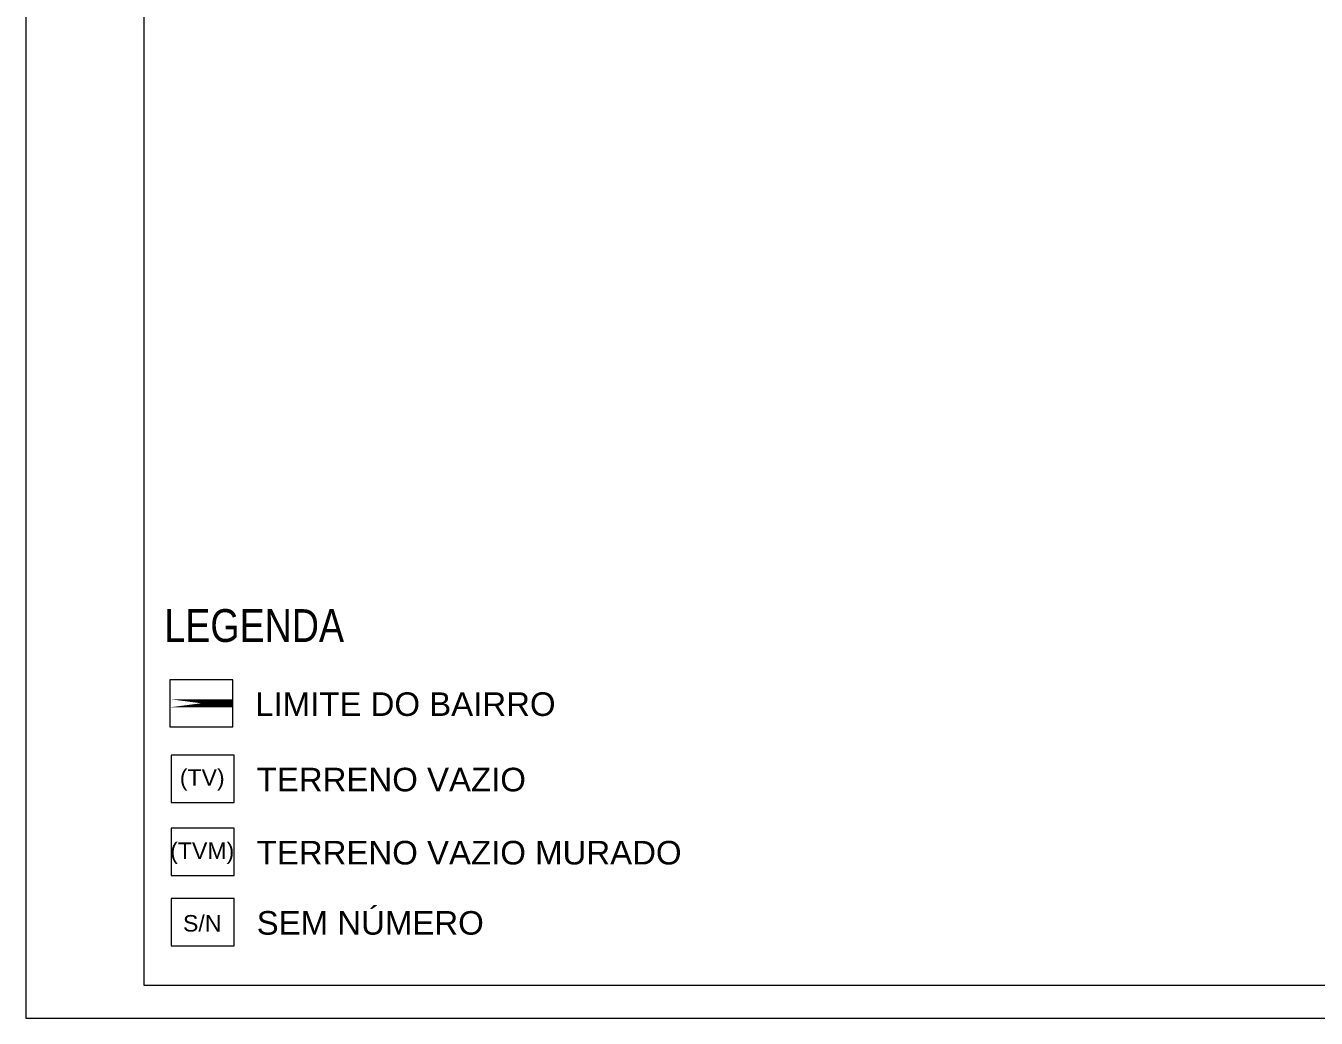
# Model space of a CAD drawing. Extents: x 578787 to 581140, y 9719065 to 9720647.
# Drawn here: x 579697 to 580360, y 9719627 to 9720137 of the extents above; entities that cross this region are included whole.
import ezdxf
from ezdxf.enums import TextEntityAlignment as Align

# ---------------------------------------------------------------- set-up
doc = ezdxf.new("R2010")
doc.units = 0
doc.linetypes.add('CONTINUO', pattern=[0])
doc.linetypes.add('HIDDEN', pattern=[0.375, 0.25, -0.125])
doc.layers.get('0').update_dxf_attribs({"lineweight": 0})
for name, color, linetype, lineweight in [('FL_FORMATO', 1, 'Continuous', 0), ('FORMATO', 1, 'CONTINUO', 0), ('Layer2', 2, 'Continuous', 0), ('TEXTO', 3, 'Continuous', 0)]:
    doc.layers.add(name, color=color, linetype=linetype, lineweight=lineweight)
doc.styles.add('TXT_CARIMBO 2', font='arial.ttf')
doc.styles.add('TXT_FORMATO_SWS', font='Swis721 BlkCn BT')

msp = doc.modelspace()

# ---------------------------------------------------------------- linework, layer by layer
at = {"color": 3, "linetype": 'HIDDEN', "ltscale": 80}
msp.add_lwpolyline([(579770.842, 9719788.739, 4.178, 4.178, 0), (579803.243, 9719788.739, 4.178, 4.178, 0), (579803.243, 9719788.739, 4.178, 4.178, 0)], format="xyseb", close=True, dxfattribs=at)
at = {"layer": 'FL_FORMATO', "color": 1}
for p, q in [((579696.852, 9720647.445), (579696.852, 9719626.79)), ((579696.852, 9719626.79), (581140.35, 9719626.79))]:
    msp.add_line(p, q, dxfattribs=at)
at = {"layer": 'FL_FORMATO', "color": 5}
for p, q in [((579757.606, 9720630.434), (579757.606, 9719643.801)), ((579757.606, 9719643.801), (581123.339, 9719643.801))]:
    msp.add_line(p, q, dxfattribs=at)
at = {"layer": 'Layer2', "color": 4}
for points in [[(579770.842, 9719800.855), (579770.842, 9719776.553), (579803.243, 9719776.553), (579803.243, 9719800.855)], [(579771.603, 9719762.059), (579771.603, 9719737.757), (579804.005, 9719737.757), (579804.005, 9719762.059)], [(579771.603, 9719724.464), (579771.603, 9719700.163), (579804.005, 9719700.163), (579804.005, 9719724.464)], [(579771.603, 9719688.359), (579771.603, 9719664.058), (579804.005, 9719664.058), (579804.005, 9719688.359)]]:
    msp.add_lwpolyline(points, close=True, dxfattribs=at)

# ---------------------------------------------------------------- texts
at = {"layer": 'FORMATO', "color": 0, "style": 'TXT_CARIMBO 2'}
for s, height, p in [('LIMITE DO BAIRRO', 12.13121, (579814.78, 9719782.233)), ('TERRENO VAZIO', 12.13121, (579815.541, 9719743.437)), ('TERRENO VAZIO MURADO', 12.13121, (579815.541, 9719705.842)), ('SEM NÚMERO', 12.1312, (579815.541, 9719669.737))]:
    msp.add_text(s, height=height, dxfattribs=at).set_placement(p)
for s, p in [('(TV)', (579787.542, 9719749.547)), ('(TVM)', (579787.542, 9719711.858)), ('S/N', (579787.542, 9719675.753))]:
    msp.add_text(s, height=8.4918, dxfattribs=at).set_placement(p, align=Align.MIDDLE)
at = {"layer": 'TEXTO', "color": 45, "style": 'TXT_FORMATO_SWS'}
msp.add_text('LEGENDA', height=16.8759, dxfattribs=at).set_placement((579814.25, 9719828.709), align=Align.MIDDLE)

doc.saveas('drawing.dxf')
